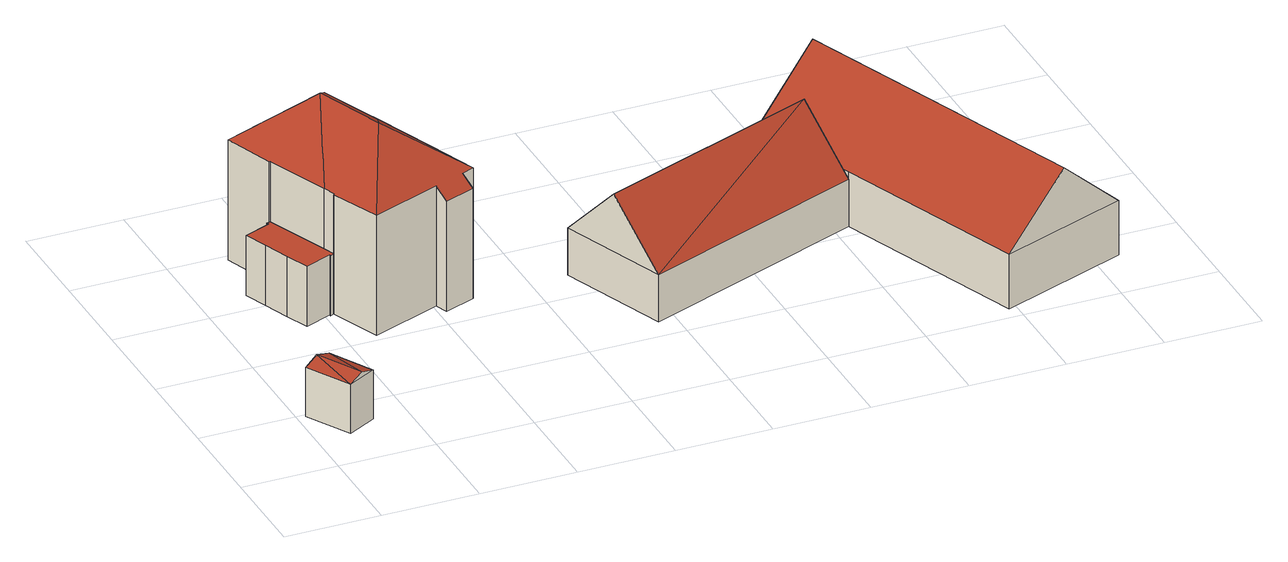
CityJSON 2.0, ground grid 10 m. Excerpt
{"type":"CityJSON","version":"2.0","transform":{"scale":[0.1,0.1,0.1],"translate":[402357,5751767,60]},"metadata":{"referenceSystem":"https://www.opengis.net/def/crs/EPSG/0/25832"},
"CityObjects":{
"building1":{"type":"Building","attributes":{"Gemeindeschluessel":"05515000","Geometrietyp2DReferenz":"3000","function":"31001_2700","roofType":"3100","measuredHeight":5.91},"geometry":[{"type":"Solid","lod":"2","boundaries":[[[[0,1,2,3]],[[4,5,1,0]],[[6,7,5,4]],[[3,2,7,6]],[[0,8,4]],[[6,9,3]],[[3,9,8]],[[8,0,3]],[[9,6,4]],[[4,8,9]],[[1,5,7,2]]]],"semantics":{"surfaces":[{"type":"WallSurface"},{"type":"RoofSurface"},{"type":"GroundSurface"}],"values":[[0,0,0,0,0,0,1,1,1,1,2]]}}]},
"building2":{"type":"Building","attributes":{"name":"Haus Loevelingloh","Gemeindeschluessel":"05515000","Geometrietyp2DReferenz":"3000","function":"31001_1100"},"address":[{"country":"Germany","locality":"Münster","thoroughfareNumber":"88","thoroughfareName":"Loevelingloh"}],"children":["building2-1","building2-2","building2-3"]},
"building2-1":{"type":"BuildingPart","attributes":{"roofType":"2100","measuredHeight":7.02},"parents":["building2"],"geometry":[{"type":"Solid","lod":"2","boundaries":[[[[10,11,12,13]],[[14,15,11,10]],[[16,17,15,14]],[[18,19,17,16]],[[20,21,19,18]],[[22,23,21,20]],[[24,25,23,22]],[[26,24,22,20,18,16,14,10,13]],[[11,15,17,19,21,23,25,27,12]],[[25,24,26,27]],[[27,26,13,12]]]],"semantics":{"surfaces":[{"type":"WallSurface"},{"type":"RoofSurface"},{"type":"GroundSurface"},{"type":"ClosureSurface"}],"values":[[0,0,0,0,0,0,0,1,2,3,3]]}}]},
"building2-2":{"type":"BuildingPart","attributes":{"roofType":"3200","measuredHeight":17.94},"parents":["building2"],"geometry":[{"type":"Solid","lod":"2","boundaries":[[[[25,24,28]],[[29,30,25,28]],[[31,32,30,29]],[[33,34,32,31]],[[35,36,34,33]],[[37,38,36,35]],[[39,40,38,37]],[[41,42,43,40,39]],[[44,45,46,47,48]],[[49,50,45,44]],[[51,52,50,49]],[[53,54,52,51]],[[55,56,54,53]],[[57,58,56,55]],[[59,60,58,57]],[[61,62,60,59]],[[63,12,62,61]],[[13,12,63]],[[59,57,55,53,51,49,44,64,61]],[[37,35,33,31,29,65,39]],[[66,41,39,65,64,67]],[[48,68,67,64,44]],[[28,69,65,29]],[[63,61,64,65,69]],[[25,30,32,34,36,38,40,43,70,71,72,46,45,50,52,54,56,58,60,62,12,27]],[[24,26,69,28]],[[25,27,26,24]],[[42,41,66,73]],[[70,43,42,73]],[[74,73,66,67]],[[71,70,73,74]],[[74,67,68,75]],[[74,75,72,71]],[[47,75,68,48]],[[46,72,75,47]],[[13,63,69,26]],[[13,26,27,12]]]],"semantics":{"surfaces":[{"type":"WallSurface"},{"type":"RoofSurface"},{"type":"GroundSurface"},{"type":"ClosureSurface"}],"values":[[0,0,0,0,0,0,0,0,0,0,0,0,0,0,0,0,0,0,1,1,1,1,1,1,2,0,3,0,3,0,3,0,3,0,3,0,3]]}}]},
"building2-3":{"type":"BuildingPart","attributes":{"roofType":"1000","measuredHeight":6.54},"parents":["building2"],"geometry":[{"type":"Solid","lod":"2","boundaries":[[[[76,77,78,79]],[[80,81,77,76]],[[82,83,81,80]],[[84,85,83,82]],[[47,46,85,84]],[[86,87,43,42]],[[88,89,87,86]],[[90,91,89,88]],[[79,78,91,90]],[[88,86,42,73,74,75,47,84,82,80,76,79,90]],[[77,81,83,85,46,72,71,70,43,87,89,91,78]],[[46,47,75,72]],[[71,74,73,70]],[[72,75,74,71]],[[70,73,42,43]]]],"semantics":{"surfaces":[{"type":"WallSurface"},{"type":"RoofSurface"},{"type":"GroundSurface"},{"type":"ClosureSurface"}],"values":[[0,0,0,0,0,0,0,0,0,1,2,3,3,3,3]]}}]},
"building3":{"type":"Building","attributes":{"Gemeindeschluessel":"05515000","Geometrietyp2DReferenz":"3000","function":"31001_2700","roofType":"3100","measuredHeight":11.25},"geometry":[{"type":"Solid","lod":"2","boundaries":[[[[92,93,94,95]],[[96,97,93,92]],[[98,99,97,96]],[[95,94,99,98]],[[92,100,96]],[[98,101,95]],[[92,95,101]],[[101,100,92]],[[100,101,98]],[[98,96,100]],[[93,97,99,94]]]],"semantics":{"surfaces":[{"type":"WallSurface"},{"type":"RoofSurface"},{"type":"GroundSurface"}],"values":[[0,0,0,0,0,0,1,1,1,1,2]]}}]},
"building4":{"type":"Building","attributes":{"Gemeindeschluessel":"05515000","Geometrietyp2DReferenz":"3000","function":"31001_2700","roofType":"3100","measuredHeight":12.42},"geometry":[{"type":"Solid","lod":"2","boundaries":[[[[102,103,104,105]],[[106,94,103,102]],[[107,99,94,106]],[[108,109,99,107]],[[105,104,109,108]],[[108,110,111,105]],[[106,102,111,110,107]],[[108,107,110]],[[111,102,105]],[[103,94,99,109,104]]]],"semantics":{"surfaces":[{"type":"WallSurface"},{"type":"RoofSurface"},{"type":"GroundSurface"}],"values":[[0,0,0,0,0,1,1,0,0,2]]}}]}
},
"vertices":[
[9,97,60],[9,97,7],[35,51,7],[35,51,60],[40,113,60],[40,113,7],[65,67,60],[65,67,7],[24,105,66],[50,59,66],
[200,376,81],[200,376,15],[192,373,15],[192,373,79],[204,366,81],[204,366,15],[232,377,85],[232,377,15],[255,317,85],[255,317,15],[227,306,81],[227,306,15],[231,296,81],[231,296,15],[223,293,79],[223,293,15],[198,359,79],[198,359,15],
[223,293,145],[243,240,145],[243,240,15],[230,235,145],[230,235,15],[235,222,134],[235,222,15],[203,210,134],[203,210,15],[198,223,145],[198,223,15],[125,195,145],[125,195,15],[104,248,144],[104,248,80],[104,248,15],[54,380,145],[54,380,15],[73,327,15],[73,327,80],[73,327,145],[95,396,145],[95,396,15],[93,402,140],[93,402,15],[96,412,133],[96,412,15],[120,421,133],[120,421,15],[128,416,140],[128,416,15],[130,409,145],[130,409,15],[172,425,145],[172,425,15],[192,373,145],[134,348,194],[162,275,194],[105,248,145],[100,261,145],[74,327,145],[198,359,145],[105,248,15],[100,261,15],[74,327,15],[105,248,80],[100,261,80],[74,327,80],
[52,288,80],[52,288,15],[62,262,15],[62,262,80],[43,313,80],[43,313,15],[71,324,80],[71,324,15],[70,326,80],[70,326,15],[100,246,80],[100,246,15],[100,248,80],[100,248,15],[72,237,80],[72,237,15],
[376,111,67],[376,111,16],[610,202,16],[610,202,67],[333,225,67],[333,225,16],[567,314,67],[567,314,16],[355,168,129],[589,258,129],
[686,1,75],[686,1,16],[820,52,16],[820,52,75],[610,202,75],[567,314,75],[701,365,75],[701,365,16],[634,340,140],[753,26,140]
]}
